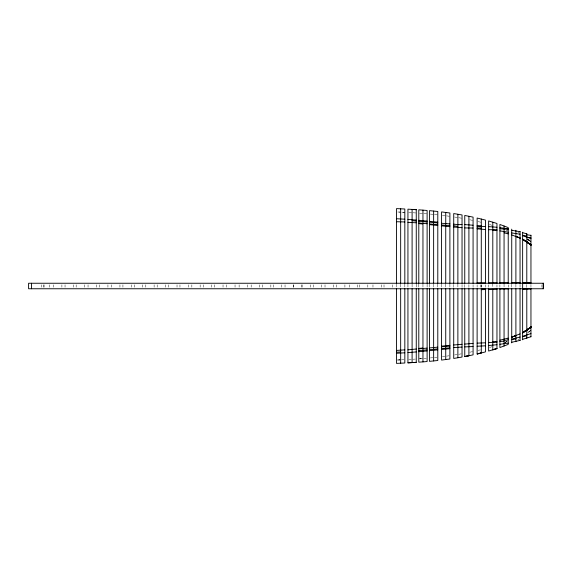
<?xml version="1.0" encoding="UTF-8"?>
<svg xmlns="http://www.w3.org/2000/svg" width="572" height="572" viewBox="0 0 572 572"><rect width="100%" height="100%" fill="white"/><g stroke="black" fill="none" stroke-linecap="round" stroke-linejoin="round"><path stroke-width="0.43" stroke-dasharray="2.86 2.15" d="M530.952 330.101L527.484 332.983M517.975 339.675L519.362 338.896M504.754 342.442L508.222 341.055L504.754 342.449L506.835 341.606M489.475 347.476L491.97 346.754M504.89 342.335L506.556 341.892M477.949 350.443L480.444 349.849M469.748 352.23L473.073 351.537M458.708 354.29L461.204 353.861M454.554 354.969L457.049 354.568M446.568 356.127L449.063 355.784M442.406 356.656L444.902 356.342M434.47 357.536L436.965 357.271M430.308 357.929L432.804 357.7M423.788 358.48L426.283 358.279M419.626 358.78L422.958 358.53L419.626 358.78L422.122 358.594M412.927 359.223L415.429 359.066M408.773 359.466L411.268 359.323M401.494 359.831L403.989 359.716M400.665 359.874L397.333 360.017L399.835 359.902M397.333 360.017L400.665 359.867M408.773 212.534L412.097 212.727M412.927 212.777L416.259 212.984M419.626 213.22L422.958 213.456M423.788 213.528L427.112 213.785M430.308 214.071L433.633 214.378M434.47 214.471L437.794 214.815M442.406 215.351L445.738 215.766M446.568 215.88L449.892 216.33M454.554 217.031L457.879 217.56M458.708 217.703L462.04 218.282M469.748 219.762L473.073 220.456M477.949 221.557L481.281 222.351M489.475 224.524L492.799 225.49M506.141 230.101L508.222 230.924M517.975 232.325L519.362 233.104M530.952 241.813L527.391 238.774L530.952 241.813L527.391 238.781L530.952 241.77L527.484 238.924L530.952 241.684L527.484 238.96L529.565 240.505M527.484 238.982L530.952 241.498M541.927 284.82L541.927 287.18M530.952 284.448L530.952 287.559M526.791 284.57L526.791 287.43M520.048 284.391L520.048 287.609M515.894 284.32L515.894 287.68M511.733 284.248L511.733 287.752M508.215 284.82L508.215 287.18M504.061 283.984L504.061 288.016M499.899 284.82L499.899 287.18M496.961 284.82L496.961 287.18M492.799 283.655L492.799 288.345M488.645 284.82L488.645 287.18M485.442 284.82L485.442 287.18M481.603 284.82L481.603 287.18M481.281 284.92L481.281 287.08M480.602 284.82L480.602 287.18M477.119 284.82L477.119 287.18M473.073 284.72L473.073 287.28M468.911 284.642L468.911 287.358M464.757 284.577L464.757 287.423M462.04 284.513L462.04 287.487M457.879 284.098L457.879 287.902M453.718 284.413L453.718 287.587M449.892 284.141L449.892 287.859M445.738 284.155L445.738 287.845M441.577 284.162L441.577 287.838M437.794 284.17L437.794 287.83M433.633 284.17L433.633 287.83M429.479 284.17L429.479 287.83M427.112 284.17L427.112 287.83M422.958 284.162L422.958 287.838M418.797 284.162L418.797 287.838M416.259 284.162L416.259 287.845M412.097 284.155L412.097 287.845M407.936 284.155L407.936 287.845M404.826 284.155L404.826 287.845M400.665 284.162L400.665 287.838M396.503 284.17L396.503 287.838M392.328 284.82L392.328 287.18M384.012 284.82L384.012 287.18M381.295 284.82L381.295 287.18M372.973 284.82L372.973 287.18M367.817 284.82L367.817 287.18M359.495 284.82L359.495 287.18M357.664 284.82L357.664 287.18M349.349 284.82L349.349 287.18M344.909 284.82L344.909 287.18M336.586 284.82L336.586 287.18M333.34 284.82L333.34 287.18M325.018 284.82L325.018 287.18M321.55 284.82L321.55 287.18M313.227 284.82L313.227 287.18M310.374 284.82L310.374 287.18M302.059 284.82L302.059 287.18M301.873 284.82L301.873 287.18M293.55 284.82L293.55 287.18M293.365 284.82L293.365 287.18M285.042 284.82L285.042 287.18M281.796 284.82L281.796 287.18M273.48 284.82L273.48 287.18M270.849 284.82L270.849 287.18M262.527 284.82L262.527 287.18M259.502 284.82L259.502 287.18M251.179 284.82L251.179 287.18M247.447 284.82L247.447 287.18M239.125 284.82L239.125 287.18M235.042 284.82L235.042 287.18M226.719 284.82L226.719 287.18M223.03 284.82L223.03 287.18M214.707 284.82L214.707 287.18M211.597 284.82L211.597 287.18M203.282 284.82L203.282 287.18M200.157 284.82L200.157 287.18M191.842 284.82L191.842 287.18M188.281 284.82L188.281 287.18M179.958 284.82L179.958 287.18M177.027 284.82L177.027 287.18M168.711 284.82L168.711 287.18M165.508 284.82L165.508 287.18M157.186 284.82L157.186 287.18M154.118 284.82L154.118 287.18M145.796 284.82L145.796 287.18M142.678 284.82L142.678 287.18M134.356 284.82L134.356 287.18M131.245 284.82L131.245 287.18M122.93 284.82L122.93 287.18M119.941 284.82L119.941 287.18M111.626 284.82L111.626 287.18M107.929 284.82L107.929 287.18M99.614 284.82L99.614 287.18M96.368 284.82L96.368 287.18M88.045 284.82L88.045 287.18M84.492 284.82L84.492 287.18M76.169 284.82L76.169 287.18M73.359 284.82L73.359 287.18M65.044 284.82L65.044 287.18M61.89 284.82L61.89 287.18M53.568 284.82L53.568 287.18M49.657 284.82L49.657 287.18M44.023 284.82L44.023 287.18M43.844 284.82L43.844 287.18M41.341 284.82L41.341 287.18M530.952 330.166L527.391 333.226L530.952 330.166M400.665 212.126L397.333 211.976L400.665 212.133M404.826 212.326L401.494 212.169L404.826 212.326"/><path stroke-width="0.86" d="M526.791 330.394L530.952 326.898L526.791 330.394L530.952 326.898L526.791 330.366L522.636 332.654L530.952 327.155L522.636 332.697L530.952 327.37M522.636 332.868L530.952 327.027L526.791 330.366L522.636 332.647M520.048 333.905L511.733 337.058M499.899 288.76L499.899 347.554L508.222 344.408L508.222 288.431M522.636 336.343L530.952 333.562M530.952 336.715L522.636 339.339M488.638 288.438L488.638 351.051L496.961 348.534L496.961 288.76M492.799 349.828L496.961 348.534L492.799 349.828L492.799 289.26L496.961 289.16M520.048 337.015L511.733 339.21M508.222 338.116L499.899 340.197M481.281 352.974L477.119 353.954L485.442 351.916L485.442 288.588L481.281 288.688L481.281 352.974L477.119 353.968L477.119 288.76M520.048 340.376L511.733 342.292M522.636 336.715L526.791 335.7M464.757 288.76L464.757 356.542L473.073 354.869L473.073 288.76M468.911 355.72L464.757 356.542L468.911 355.741L468.911 288.76M504.061 340.547L508.222 339.804M453.718 288.76L453.718 358.437L462.04 357.042L462.04 288.76M511.733 339.582L515.894 338.903M508.222 343.107L499.899 344.287M462.04 347.068L453.718 347.597M441.577 288.76L441.577 360.081L449.892 359.002L449.892 288.76M427.112 348.105L418.797 348.856M427.112 349.864L418.797 350.607M407.936 349.835L416.259 349.027M492.799 341.92L496.961 341.455M429.479 288.76L429.479 361.34L437.794 360.517L437.794 288.76M429.479 350.679L437.794 349.842M441.577 346.132L449.892 345.331M441.577 349.463L449.892 348.655M496.961 344.723L488.638 345.517M427.112 350.915L418.797 351.701M418.797 348.391L422.958 347.998L422.958 361.876L418.797 362.176L418.797 288.76M404.826 349.857L396.503 350.421M429.479 347.926L437.794 347.147M429.479 349.685L437.794 348.906M441.577 348.577L449.892 347.876M441.577 346.825L449.892 346.132M453.718 344.988L462.04 344.287M416.259 351.93L407.936 352.595M422.958 361.876L427.112 361.54L427.112 288.76M499.899 341.47L504.061 341.141M464.757 344.072L473.073 343.443M485.442 345.81L477.119 346.246M530.952 288.889L522.636 289.403M404.826 352.795L396.503 353.267M407.936 288.76L407.936 362.841L416.259 362.341L416.259 288.76M407.936 362.841L416.259 362.341M477.119 343.136L485.442 342.814M462.04 224.489L457.879 224.696L453.718 224.11M396.503 288.76L396.503 363.392L404.826 363.005L404.826 288.76M464.757 346.897L473.073 346.539M522.636 288.688L525.132 288.574M396.503 352.18L400.665 352.009M496.961 342.206L488.638 342.492M481.281 289.675L485.442 289.554M488.638 289.375L492.799 289.26M499.899 288.96L508.222 288.796M522.636 283.326L530.952 283.247L530.952 235.171M530.952 282.532L522.636 282.611M477.119 228.085L481.281 228.049M488.638 282.825L496.961 282.79M477.119 282.897L485.442 282.854M508.222 282.732L499.899 282.754M511.733 282.69L520.048 282.661M477.119 226.455L485.442 226.433M488.638 229.708L496.961 229.744M473.073 228.028L464.757 227.921M404.826 221.965L396.503 221.729M407.936 222.344L416.259 222.801M404.826 283.247L404.826 208.994L396.503 208.608L396.503 283.247M396.503 218.74L404.826 219.198M416.259 283.247L416.259 209.659L407.936 209.166L407.936 283.247M427.112 221.986L418.797 221.221M427.112 223.745L418.797 222.98M499.899 228.793L508.222 229.343M412.097 209.402L416.259 209.667L412.097 209.402L412.097 283.026M488.638 226.612L496.961 227.27M427.112 283.247L427.112 210.46L418.797 209.824L418.797 283.247M477.119 225.525L481.281 225.818M449.892 225.64L441.577 225.01M407.936 219.412L416.259 220.07M449.892 223.895L441.577 223.259M473.073 225.225L464.757 224.589M477.119 228.843L485.442 229.522M462.04 227.706L453.718 227.005M412.097 220.706L416.259 221.042M418.797 223.609L422.958 223.995L422.958 210.124M437.794 283.247L437.794 211.483L429.479 210.66L429.479 283.247M418.797 220.292L427.112 221.085M437.794 222.951L429.479 222.165M437.794 224.71L429.479 223.924M449.892 226.662L441.577 225.868M429.479 221.321L437.794 222.158M437.794 225.49L429.479 224.646M492.799 230.073L496.961 230.552M449.892 283.247L449.892 212.998L441.577 211.919L441.577 283.247M499.899 227.663L508.222 228.814M453.718 225.84L457.879 226.419M520.048 234.22L511.733 232.94M526.791 234.763L530.952 235.364M511.733 230.294L520.048 231.703M499.899 230.881L508.222 232.189M462.04 283.247L462.04 214.958L453.718 213.563L453.718 283.247M530.952 237.866L526.791 237.18L522.636 235.657M522.636 235.299L526.791 236.057M473.073 283.247L473.073 217.131L464.757 215.451L464.757 283.247M485.442 283.412L485.442 220.084L477.119 218.032L477.119 283.247M504.061 232.775L508.222 233.876M522.636 232.668L526.791 233.848M496.961 283.247L496.961 223.466L488.638 220.956L488.638 283.562M511.733 234.935L520.048 238.095M508.222 283.569L508.222 227.592L499.899 224.446L499.899 283.626M526.791 237.037L530.952 238.617M522.636 239.346L526.791 241.727L530.952 245.002L522.636 239.232L530.952 244.952L526.791 241.691L530.952 245.081L526.791 241.613L530.952 245.123L526.791 241.591M543.2 283.247L543.2 288.76M530.952 288.76L530.952 336.829M526.791 233.669L526.791 283.262M526.791 288.495L526.791 338.331M522.636 232.218L522.636 339.782M520.048 231.41L520.048 283.433M520.048 288.567L520.048 340.597M515.894 230.28L515.894 283.462M515.894 288.76L515.894 341.727M511.733 229.129L511.733 283.49M511.733 288.51L511.733 342.871M504.061 225.947L504.061 283.598M504.061 288.874L504.061 346.053M492.799 222.158L492.799 282.804M481.281 219.026L481.281 229.165M481.281 229.587L481.281 282.875M468.911 216.266L468.911 228.249M468.911 228.7L468.911 282.947M457.879 214.235L457.879 283.247M457.879 289.01L457.879 357.765M445.738 212.434L445.738 283.018M445.738 288.788L445.738 359.566M433.633 211.054L433.633 283.026M433.633 288.831L433.633 360.946M422.958 224.539L422.958 283.183M422.958 288.974L422.958 347.569M412.097 288.796L412.097 362.598M400.665 208.794L400.665 222.251M400.665 222.408L400.665 283.19M400.665 288.974L400.665 363.206M31.467 283.247L31.467 288.76M530.952 326.984L526.791 330.316L530.952 327.027M515.894 335.628L511.733 337.173L515.894 335.628M543.4 283.247L28.6 283.247L28.6 288.76L543.4 288.76L543.4 283.247M520.048 238.045L515.894 236.379L520.048 238.045M526.791 241.834L522.636 239.303L530.952 244.802L526.791 241.82"/></g></svg>
